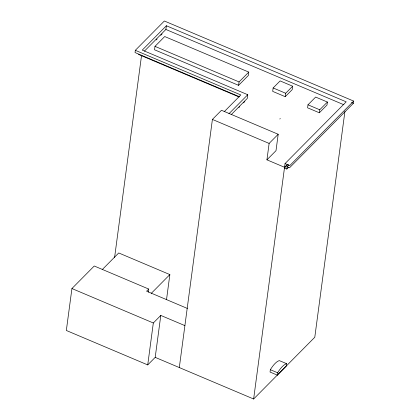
<?xml version="1.0" encoding="UTF-8"?>
<svg xmlns="http://www.w3.org/2000/svg" width="420" height="420" viewBox="0 0 420 420"><rect width="100%" height="100%" fill="white"/><g stroke="black" fill="none" stroke-linecap="round" stroke-linejoin="round"><path stroke-width="0.63" d="M148.318 292.105L148.727 289.055L94.253 266.007L71.93 288.545L66.334 330.482L147.725 364.912L155.201 357.362L160.797 315.425L184.9 325.621M288.131 164.32L284.45 168.037L286.823 169.04L287.123 166.814L289.49 167.816L353.367 103.32L353.666 101.084L164.357 21L135.324 50.316L135.025 52.553L239.311 96.668M114.576 257.633L141.582 55.214M154.991 46.358L154.534 49.78L238.597 85.339L248.315 75.527L248.771 72.104L164.714 36.54L154.991 46.358L239.053 81.921L248.771 72.104M144.412 51.146L165.884 29.463L166.383 25.751L346.201 101.824L285.049 163.574L253.633 399L155.201 357.362M147.725 364.912L153.321 322.98L160.797 315.425M166.525 299.596L169.859 274.586L118.729 252.956L102.422 269.419M179.303 367.558L212.41 119.432L221.477 110.276L278.192 134.269L276.003 150.675L266.936 159.831L284.55 167.286L287.312 164.498M238.597 85.339L239.053 81.921M166.383 25.751L142.265 50.106L247.753 94.731L247.259 98.443L231.21 114.644M273.142 87.953L272.685 91.376L285.222 96.684L292.199 89.639L292.651 86.216L280.114 80.913L273.142 87.953L285.679 93.261L292.651 86.216M266.936 159.831L269.125 143.425L278.192 134.269M285.222 96.684L285.679 93.261M270.354 369.695L270.039 372.041L277.321 375.123L286.382 365.972L286.687 363.689L279.332 360.628A21.362 7.072 -67.1 0 0 270.354 369.695L277.631 372.771A21.362 7.072 -67.1 0 1 286.608 363.709L286.687 363.689M307.986 104.806L307.587 107.809L319.337 112.781L326.996 105.047L327.395 102.044L315.646 97.073L307.986 104.806L319.736 109.778L327.395 102.044M277.321 375.123L277.631 372.771M319.337 112.781L319.736 109.778M344.915 111.473L314.79 337.25L253.633 399M156.177 39.916L157.091 38.992M160.755 35.296L162.125 33.91M224.243 111.673L240.812 94.941L135.324 50.316M228.953 113.715L247.753 94.731M238.907 107.525L239.82 106.596M243.49 102.895L244.865 101.504M279.82 119.002L280.282 118.535M148.727 289.055L146.606 291.191L187.42 308.459M151.289 293.339L169.859 274.586M287.123 166.814L288.96 164.955M353.666 101.084L289.79 165.58L285.049 163.574M286.823 169.04L288.661 167.181M351.556 102.553L353.367 103.32M165.884 29.463L343.896 104.769M138.464 54.406L239.127 96.994M212.41 119.432L269.125 143.425M71.93 288.545L153.321 322.98"/></g></svg>
